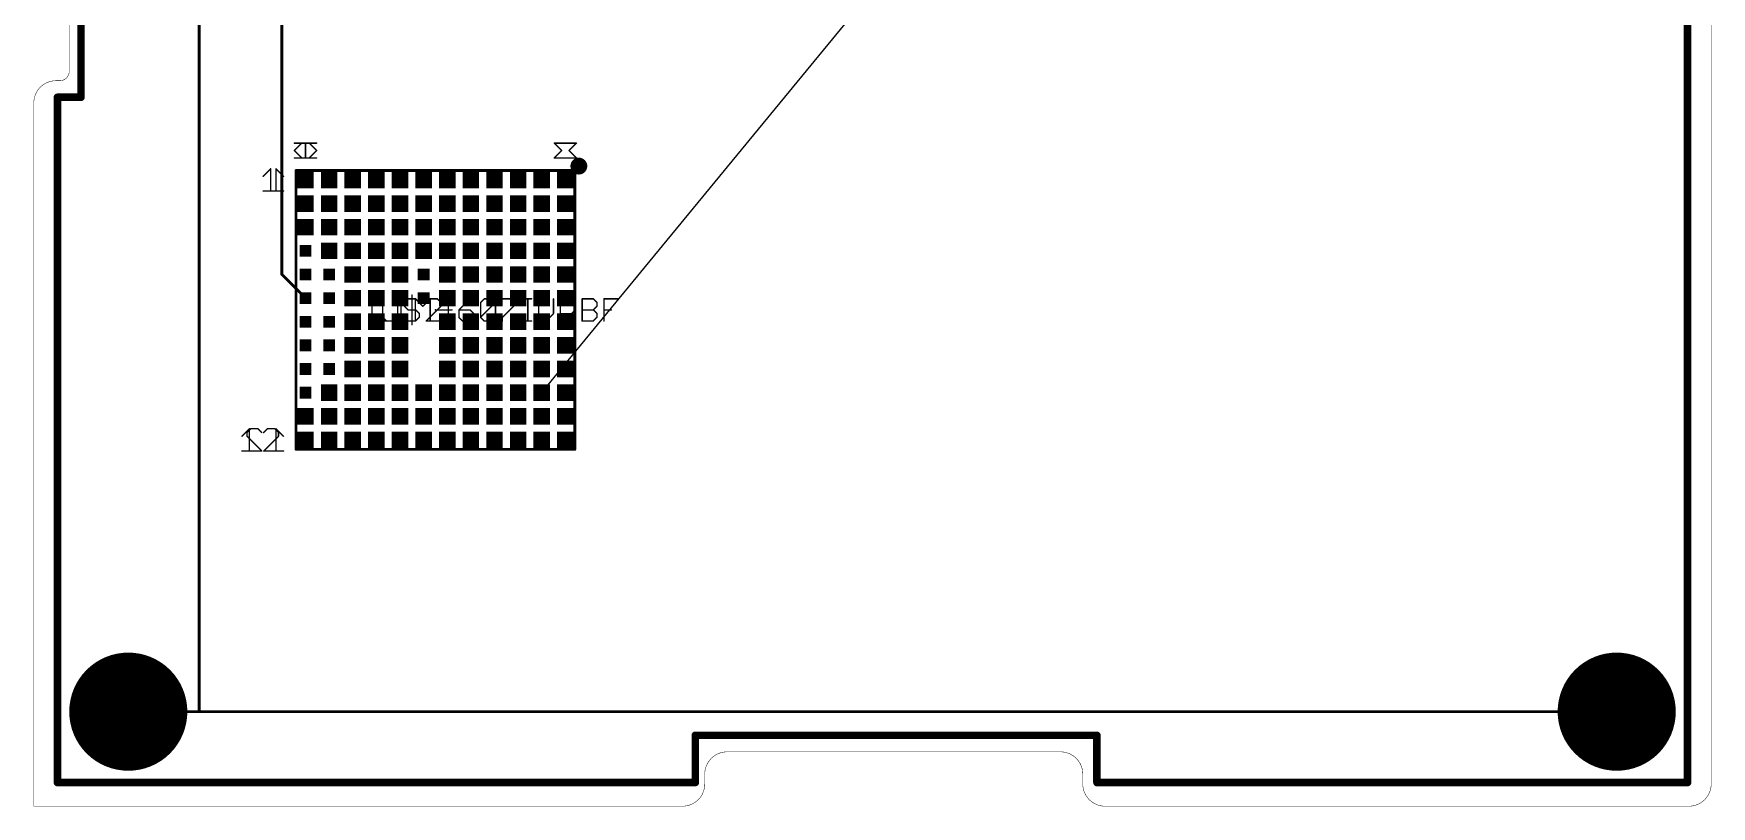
# Model space of a CAD drawing. Extents: x 0 to 90.2, y 0 to 95.9.
# Drawn here: x 0 to 90.2, y 0 to 41.5 of the extents above; entities that cross this region are included whole.
import ezdxf

# ---------------------------------------------------------------- set-up
doc = ezdxf.new("R2010")
doc.units = 0
for name, color, linetype in [('1', 22, 'CONTINUOUS'), ('17', 82, 'CONTINUOUS'), ('18', 82, 'CONTINUOUS'), ('19', 53, 'CONTINUOUS'), ('20', 7, 'CONTINUOUS'), ('22', 253, 'CONTINUOUS'), ('23', 7, 'CONTINUOUS'), ('25', 253, 'CONTINUOUS'), ('27', 253, 'CONTINUOUS'), ('41', 22, 'CONTINUOUS'), ('42', 175, 'CONTINUOUS'), ('44', 253, 'CONTINUOUS'), ('51', 253, 'CONTINUOUS')]:
    doc.layers.add(name, color=color, linetype=linetype)

# ---------------------------------------------------------------- blocks, each defined once
blk = doc.blocks.new('ROUNDP')
at = {"const_width": 0.5}
blk.add_lwpolyline([(0, -0.25, 1), (0, 0.25, 1), (0, -0.25)], format="xyb", dxfattribs=at)
blk = doc.blocks.new('RECT')
blk.add_solid([(-0.5, -0.5), (0.5, -0.5), (-0.5, 0.5), (0.5, 0.5)])
blk = doc.blocks.new('ROUNDV')
at = {"const_width": 0.5}
blk.add_lwpolyline([(0, -0.25, 1), (0, 0.25, 1), (0, -0.25)], format="xyb", dxfattribs=at)

msp = doc.modelspace()

# ---------------------------------------------------------------- linework, layer by layer
at = {"layer": '1', "const_width": 0.1524}
for points in [[(8.89, 5.08), (8.89, 90.805)], [(13.335, 56.515), (13.335, 28.575)], [(13.335, 28.575), (14.605, 27.305)], [(8.89, 5.08), (5.08, 5.08)], [(85.09, 5.08), (8.89, 5.08)]]:
    msp.add_lwpolyline(points, dxfattribs=at)
at = {"layer": '1', "const_width": 0.0762}
for points in [[(13.2969, 28.575, 1), (13.3731, 28.575)], [(13.3619, 28.6019, 1), (13.3081, 28.5481)], [(14.5781, 27.2781, 1), (14.6319, 27.3319)], [(5.08, 5.1181, 1), (5.08, 5.0419)], [(8.89, 5.1181, 1), (8.89, 5.0419)], [(8.8519, 5.08, 1), (8.9281, 5.08)], [(8.89, 5.0419, 1), (8.89, 5.1181)], [(85.09, 5.0419, 1), (85.09, 5.1181)]]:
    msp.add_lwpolyline(points, format="xyb", dxfattribs=at)
at = {"layer": '19'}
msp.add_line((27.305, 22.225), (77.47, 83.185), dxfattribs=at)
at = {"layer": '20', "const_width": 0.0254}
for points in [[(90.17, 94.6912), (90.17, 1.1938)], [(1.905, 56.388), (1.905, 39.497)], [(1.1938, 38.989), (1.397, 38.989)], [(0, 0), (0, 37.7952)], [(37.2618, 2.921), (55.1942, 2.921)], [(36.068, 1.7272), (36.068, 1.1938)], [(56.388, 1.7272), (56.388, 1.1938)], [(0, 0), (34.8742, 0)], [(57.5818, 0), (88.9762, 0)]]:
    msp.add_lwpolyline(points, dxfattribs=at)
at = {"layer": '20'}
for points, const_width in [([(1.1938, 38.989, 0.4142), (0, 37.7952)], 0.0254), ([(1.1938, 38.9954, 1), (1.1938, 38.9827)], 0.0127), ([(1.1938, 38.9827, 1), (1.1938, 38.9954)], 0.0127), ([(1.397, 38.989, 0.4142), (1.905, 39.497)], 0.0254), ([(1.397, 38.9954, 1), (1.397, 38.9827)], 0.0127), ([(1.397, 38.9827, 1), (1.397, 38.9954)], 0.0127), ([(1.9114, 39.497, 1), (1.8986, 39.497)], 0.0127), ([(1.8986, 39.497, 1), (1.9114, 39.497)], 0.0127), ([(0.0064, 37.7952, 1), (-0.0064, 37.7952)], 0.0127), ([(-0.0064, 37.7952, 1), (0.0064, 37.7952)], 0.0127), ([(37.2618, 2.921, 0.4142), (36.068, 1.7272)], 0.0254), ([(37.2618, 2.9274, 1), (37.2618, 2.9147)], 0.0127), ([(37.2618, 2.9147, 1), (37.2618, 2.9274)], 0.0127), ([(55.1942, 2.9274, 1), (55.1942, 2.9147)], 0.0127), ([(56.388, 1.7272, 0.4142), (55.1942, 2.921)], 0.0254), ([(55.1942, 2.9147, 1), (55.1942, 2.9274)], 0.0127), ([(34.8742, 0, 0.4142), (36.068, 1.1938)], 0.0254), ([(36.0744, 1.7272, 1), (36.0617, 1.7272)], 0.0127), ([(36.0617, 1.7272, 1), (36.0744, 1.7272)], 0.0127), ([(36.0744, 1.1938, 1), (36.0617, 1.1938)], 0.0127), ([(36.0617, 1.1938, 1), (36.0744, 1.1938)], 0.0127), ([(56.388, 1.1938, 0.4142), (57.5818, 0)], 0.0254), ([(56.3944, 1.7272, 1), (56.3817, 1.7272)], 0.0127), ([(56.3817, 1.7272, 1), (56.3944, 1.7272)], 0.0127), ([(56.3944, 1.1938, 1), (56.3817, 1.1938)], 0.0127), ([(56.3817, 1.1938, 1), (56.3944, 1.1938)], 0.0127), ([(88.9762, 0, 0.4142), (90.17, 1.1938)], 0.0254), ([(90.1763, 1.1938, 1), (90.1637, 1.1938)], 0.0127), ([(90.1637, 1.1938, 1), (90.1763, 1.1938)], 0.0127), ([(0, 0.0064, 1), (0, -0.0064)], 0.0127), ([(-0.0064, 0, 1), (0.0064, 0)], 0.0127), ([(34.8742, 0.0064, 1), (34.8742, -0.0064)], 0.0127), ([(34.8742, -0.0064, 1), (34.8742, 0.0064)], 0.0127), ([(57.5818, 0.0064, 1), (57.5818, -0.0064)], 0.0127), ([(57.5818, -0.0064, 1), (57.5818, 0.0064)], 0.0127), ([(88.9762, 0.0064, 1), (88.9762, -0.0064)], 0.0127), ([(88.9762, -0.0064, 1), (88.9762, 0.0064)], 0.0127)]:
    msp.add_lwpolyline(points, format="xyb", dxfattribs=dict(at, const_width=const_width))
at = {"layer": '22', "const_width": 0.0762}
for points in [[(14.8046, 35.6326), (14.0081, 35.6326)], [(14.6055, 34.8361), (14.6055, 35.6326)], [(15.2029, 35.2344), (14.8046, 35.6326)], [(14.8046, 34.8361), (15.2029, 35.2344)], [(29.1729, 35.6326), (27.9781, 35.6326)], [(28.7746, 35.2344), (29.1729, 35.6326)], [(29.1729, 34.8361), (28.7746, 35.2344)], [(13.4239, 33.8546), (13.0256, 34.2529)], [(13.0256, 34.2529), (13.0256, 33.0581)], [(14.0081, 34.8361), (14.8046, 34.8361)], [(27.9781, 34.8361), (29.1729, 34.8361)], [(13.4239, 33.0581), (12.6274, 33.0581)], [(11.458, 20.0838), (11.6571, 20.2829)], [(11.458, 19.8846), (11.458, 20.0838)], [(12.2545, 19.0881), (11.458, 19.8846)], [(11.6571, 20.2829), (12.0554, 20.2829)], [(12.0554, 20.2829), (12.2545, 20.0838)], [(13.4239, 19.8846), (13.0256, 20.2829)], [(13.0256, 20.2829), (13.0256, 19.0881)], [(11.458, 19.0881), (12.2545, 19.0881)], [(13.4239, 19.0881), (12.6274, 19.0881)]]:
    msp.add_lwpolyline(points, dxfattribs=at)
at = {"layer": '22', "const_width": 0.0381}
for points in [[(14.0081, 35.6517, 1), (14.0081, 35.6136)], [(14.6246, 35.6326, 1), (14.5865, 35.6326)], [(14.8181, 35.6461, 1), (14.7912, 35.6192)], [(14.8046, 35.6136, 1), (14.8046, 35.6517)], [(15.2164, 35.2209, 1), (15.1894, 35.2478)], [(15.1894, 35.2209, 1), (15.2164, 35.2478)], [(27.9781, 35.6517, 1), (27.9781, 35.6136)], [(28.7881, 35.2478, 1), (28.7612, 35.2209)], [(28.7612, 35.2478, 1), (28.7881, 35.2209)], [(29.1864, 35.6192, 1), (29.1594, 35.6461)], [(29.1729, 35.6136, 1), (29.1729, 35.6517)], [(13.0391, 34.2664, 1), (13.0122, 34.2394)], [(13.0447, 34.2529, 1), (13.0066, 34.2529)], [(14.0081, 34.8552, 1), (14.0081, 34.8171)], [(14.5865, 34.8361, 1), (14.6246, 34.8361)], [(14.7912, 34.8496, 1), (14.8181, 34.8226)], [(14.8046, 34.8171, 1), (14.8046, 34.8552)], [(27.9781, 34.8552, 1), (27.9781, 34.8171)], [(29.1594, 34.8226, 1), (29.1864, 34.8496)], [(29.1729, 34.8171, 1), (29.1729, 34.8552)], [(13.4104, 33.8412, 1), (13.4374, 33.8681)], [(12.6274, 33.0772, 1), (12.6274, 33.0391)], [(13.0066, 33.0581, 1), (13.0447, 33.0581)], [(13.4239, 33.0391, 1), (13.4239, 33.0772)], [(11.4445, 20.0973, 1), (11.4714, 20.0703)], [(11.477, 20.0838, 1), (11.4389, 20.0838)], [(11.4714, 19.8981, 1), (11.4445, 19.8712)], [(11.4389, 19.8846, 1), (11.477, 19.8846)], [(11.6571, 20.302, 1), (11.6571, 20.2639)], [(11.6706, 20.2694, 1), (11.6436, 20.2964)], [(12.0688, 20.2964, 1), (12.0419, 20.2694)], [(12.0554, 20.2639, 1), (12.0554, 20.302)], [(12.241, 20.0703, 1), (12.268, 20.0973)], [(13.0391, 20.2964, 1), (13.0122, 20.2694)], [(13.0447, 20.2829, 1), (13.0066, 20.2829)], [(13.4104, 19.8712, 1), (13.4374, 19.8981)], [(11.458, 19.1072, 1), (11.458, 19.0691)], [(12.241, 19.0746, 1), (12.268, 19.1016)], [(12.2545, 19.0691, 1), (12.2545, 19.1072)], [(12.6274, 19.1072, 1), (12.6274, 19.0691)], [(13.0066, 19.0881, 1), (13.0447, 19.0881)], [(13.4239, 19.0691, 1), (13.4239, 19.1072)]]:
    msp.add_lwpolyline(points, format="xyb", dxfattribs=at)
at = {"layer": '23'}
for p in [(21.59, 26.67), (5.08, 5.08), (85.09, 5.08)]:
    msp.add_point(p, dxfattribs=at)
at = {"layer": '25'}
for points, const_width in [([(14.0071, 35.2344), (14.4054, 35.6326)], 0.0762), ([(14.4054, 34.8361), (14.0071, 35.2344)], 0.0762), ([(14.4054, 35.6326), (15.2019, 35.6326)], 0.0762), ([(14.6045, 34.8361), (14.6045, 35.6326)], 0.0762), ([(28.3754, 35.2344), (27.9771, 35.6326)], 0.0762), ([(27.9771, 35.6326), (29.1719, 35.6326)], 0.0762), ([(27.9771, 34.8361), (28.3754, 35.2344)], 0.0762), ([(12.3317, 33.8546), (12.73, 34.2529)], 0.0762), ([(12.73, 34.2529), (12.73, 33.0581)], 0.0762), ([(15.2019, 34.8361), (14.4054, 34.8361)], 0.0762), ([(29.1719, 34.8361), (27.9771, 34.8361)], 0.0762), ([(14.732, 34.163), (14.097, 33.528)], 0.1524), ([(29.083, 34.163), (14.097, 34.163)], 0.1524), ([(14.097, 34.163), (14.097, 19.177)], 0.1524), ([(29.083, 19.177), (29.083, 34.163)], 0.1524), ([(12.3317, 33.0581), (13.1282, 33.0581)], 0.0762), ([(18.7579, 27.2679), (18.7579, 26.2722)], 0.0762), ([(19.5544, 26.2722), (19.5544, 27.2679)], 0.0762), ([(19.9273, 27.0688), (20.1264, 27.2679)], 0.0762), ([(19.9273, 26.8696), (19.9273, 27.0688)], 0.0762), ([(20.1264, 27.2679), (20.5247, 27.2679)], 0.0762), ([(20.3256, 27.4671), (20.3256, 25.874)], 0.0762), ([(20.5247, 27.2679), (20.7238, 27.0688)], 0.0762), ([(21.2958, 27.2679), (21.0967, 27.0688)], 0.0762), ([(21.6941, 27.2679), (21.2958, 27.2679)], 0.0762), ([(21.8932, 27.0688), (21.6941, 27.2679)], 0.0762), ([(21.8932, 26.8696), (21.8932, 27.0688)], 0.0762), ([(18.7579, 26.2722), (18.957, 26.0731)], 0.0762), ([(19.3553, 26.0731), (19.5544, 26.2722)], 0.0762), ([(20.1264, 26.6705), (19.9273, 26.8696)], 0.0762), ([(19.9273, 26.2722), (20.1264, 26.0731)], 0.0762), ([(20.5247, 26.6705), (20.1264, 26.6705)], 0.0762), ([(20.7238, 26.4714), (20.5247, 26.6705)], 0.0762), ([(20.5247, 26.0731), (20.7238, 26.2722)], 0.0762), ([(20.7238, 26.2722), (20.7238, 26.4714)], 0.0762), ([(21.0967, 26.0731), (21.8932, 26.8696)], 0.0762), ([(18.957, 26.0731), (19.3553, 26.0731)], 0.0762), ([(20.1264, 26.0731), (20.5247, 26.0731)], 0.0762), ([(21.8932, 26.0731), (21.0967, 26.0731)], 0.0762), ([(11.1887, 19.8846), (11.587, 20.2829)], 0.0762), ([(11.587, 20.2829), (11.587, 19.0881)], 0.0762), ([(12.5572, 20.2829), (12.3581, 20.0838)], 0.0762), ([(12.3581, 19.0881), (13.1546, 19.8846)], 0.0762), ([(12.9555, 20.2829), (12.5572, 20.2829)], 0.0762), ([(13.1546, 20.0838), (12.9555, 20.2829)], 0.0762), ([(13.1546, 19.8846), (13.1546, 20.0838)], 0.0762), ([(11.1887, 19.0881), (11.9852, 19.0881)], 0.0762), ([(13.1546, 19.0881), (12.3581, 19.0881)], 0.0762), ([(14.097, 19.177), (29.083, 19.177)], 0.1524)]:
    msp.add_lwpolyline(points, dxfattribs=dict(at, const_width=const_width))
for points, const_width in [([(14.0206, 35.2478, 1), (13.9936, 35.2209)], 0.0381), ([(13.9936, 35.2478, 1), (14.0206, 35.2209)], 0.0381), ([(14.4054, 35.6517, 1), (14.4054, 35.6136)], 0.0381), ([(14.4188, 35.6192, 1), (14.3919, 35.6461)], 0.0381), ([(14.6235, 35.6326, 1), (14.5854, 35.6326)], 0.0381), ([(15.2019, 35.6136, 1), (15.2019, 35.6517)], 0.0381), ([(27.9906, 35.6461, 1), (27.9636, 35.6192)], 0.0381), ([(27.9771, 35.6517, 1), (27.9771, 35.6136)], 0.0381), ([(28.3888, 35.2209, 1), (28.3619, 35.2478)], 0.0381), ([(28.3619, 35.2209, 1), (28.3888, 35.2478)], 0.0381), ([(29.1719, 35.6136, 1), (29.1719, 35.6517)], 0.0381), ([(12.749, 34.2529, 1), (12.7109, 34.2529)], 0.0381), ([(12.7434, 34.2394, 1), (12.7165, 34.2664)], 0.0381), ([(14.4054, 34.8552, 1), (14.4054, 34.8171)], 0.0381), ([(14.3919, 34.8226, 1), (14.4188, 34.8496)], 0.0381), ([(14.5854, 34.8361, 1), (14.6235, 34.8361)], 0.0381), ([(15.2019, 34.8171, 1), (15.2019, 34.8552)], 0.0381), ([(27.9771, 34.8552, 1), (27.9771, 34.8171)], 0.0381), ([(27.9636, 34.8496, 1), (27.9906, 34.8226)], 0.0381), ([(29.1719, 34.8171, 1), (29.1719, 34.8552)], 0.0381), ([(12.3182, 33.8681, 1), (12.3452, 33.8412)], 0.0381), ([(14.097, 34.2011, 1), (14.097, 34.1249)], 0.0762), ([(14.1351, 34.163, 1), (14.0589, 34.163)], 0.0762), ([(14.0701, 33.5549, 1), (14.1239, 33.5011)], 0.0762), ([(14.7589, 34.1361, 1), (14.7051, 34.1899)], 0.0762), ([(29.1211, 34.163, 1), (29.0449, 34.163)], 0.0762), ([(29.083, 34.1249, 1), (29.083, 34.2011)], 0.0762), ([(12.3317, 33.0772, 1), (12.3317, 33.0391)], 0.0381), ([(12.7109, 33.0581, 1), (12.749, 33.0581)], 0.0381), ([(13.1282, 33.0391, 1), (13.1282, 33.0772)], 0.0381), ([(18.7769, 27.2679, 1), (18.7388, 27.2679)], 0.0381), ([(19.5735, 27.2679, 1), (19.5354, 27.2679)], 0.0381), ([(19.9463, 27.0688, 1), (19.9082, 27.0688)], 0.0381), ([(19.9138, 27.0823, 1), (19.9408, 27.0553)], 0.0381), ([(20.1264, 27.287, 1), (20.1264, 27.2489)], 0.0381), ([(20.1399, 27.2544, 1), (20.113, 27.2814)], 0.0381), ([(20.3446, 27.4671, 1), (20.3065, 27.4671)], 0.0381), ([(20.5382, 27.2814, 1), (20.5112, 27.2544)], 0.0381), ([(20.5247, 27.2489, 1), (20.5247, 27.287)], 0.0381), ([(20.7104, 27.0553, 1), (20.7373, 27.0823)], 0.0381), ([(21.0832, 27.0823, 1), (21.1102, 27.0553)], 0.0381), ([(21.2958, 27.287, 1), (21.2958, 27.2489)], 0.0381), ([(21.3093, 27.2544, 1), (21.2824, 27.2814)], 0.0381), ([(21.7076, 27.2814, 1), (21.6806, 27.2544)], 0.0381), ([(21.6941, 27.2489, 1), (21.6941, 27.287)], 0.0381), ([(21.9123, 27.0688, 1), (21.8742, 27.0688)], 0.0381), ([(21.8798, 27.0553, 1), (21.9067, 27.0823)], 0.0381), ([(18.7714, 26.2857, 1), (18.7444, 26.2588)], 0.0381), ([(18.7388, 26.2722, 1), (18.7769, 26.2722)], 0.0381), ([(19.5354, 26.2722, 1), (19.5735, 26.2722)], 0.0381), ([(19.5679, 26.2588, 1), (19.541, 26.2857)], 0.0381), ([(19.9408, 26.8831, 1), (19.9138, 26.8562)], 0.0381), ([(19.9082, 26.8696, 1), (19.9463, 26.8696)], 0.0381), ([(19.9408, 26.2857, 1), (19.9138, 26.2588)], 0.0381), ([(20.1264, 26.6896, 1), (20.1264, 26.6515)], 0.0381), ([(20.113, 26.657, 1), (20.1399, 26.684)], 0.0381), ([(20.5382, 26.684, 1), (20.5112, 26.657)], 0.0381), ([(20.5247, 26.6515, 1), (20.5247, 26.6896)], 0.0381), ([(20.7429, 26.4714, 1), (20.7048, 26.4714)], 0.0381), ([(20.7048, 26.2722, 1), (20.7429, 26.2722)], 0.0381), ([(20.7104, 26.4579, 1), (20.7373, 26.4848)], 0.0381), ([(20.7373, 26.2588, 1), (20.7104, 26.2857)], 0.0381), ([(21.8742, 26.8696, 1), (21.9123, 26.8696)], 0.0381), ([(21.9067, 26.8562, 1), (21.8798, 26.8831)], 0.0381), ([(18.957, 26.0922, 1), (18.957, 26.0541)], 0.0381), ([(18.9436, 26.0596, 1), (18.9705, 26.0866)], 0.0381), ([(19.3418, 26.0866, 1), (19.3688, 26.0596)], 0.0381), ([(19.3553, 26.0541, 1), (19.3553, 26.0922)], 0.0381), ([(20.1264, 26.0922, 1), (20.1264, 26.0541)], 0.0381), ([(20.113, 26.0596, 1), (20.1399, 26.0866)], 0.0381), ([(20.3065, 25.874, 1), (20.3446, 25.874)], 0.0381), ([(20.5112, 26.0866, 1), (20.5382, 26.0596)], 0.0381), ([(20.5247, 26.0541, 1), (20.5247, 26.0922)], 0.0381), ([(21.0967, 26.0922, 1), (21.0967, 26.0541)], 0.0381), ([(21.0832, 26.0866, 1), (21.1102, 26.0596)], 0.0381), ([(21.8932, 26.0541, 1), (21.8932, 26.0922)], 0.0381), ([(11.1752, 19.8981, 1), (11.2022, 19.8712)], 0.0381), ([(11.606, 20.2829, 1), (11.5679, 20.2829)], 0.0381), ([(11.6004, 20.2694, 1), (11.5735, 20.2964)], 0.0381), ([(12.3446, 20.0973, 1), (12.3716, 20.0703)], 0.0381), ([(12.5572, 20.302, 1), (12.5572, 20.2639)], 0.0381), ([(12.5707, 20.2694, 1), (12.5438, 20.2964)], 0.0381), ([(12.969, 20.2964, 1), (12.942, 20.2694)], 0.0381), ([(12.9555, 20.2639, 1), (12.9555, 20.302)], 0.0381), ([(13.1737, 20.0838, 1), (13.1356, 20.0838)], 0.0381), ([(13.1356, 19.8846, 1), (13.1737, 19.8846)], 0.0381), ([(13.1412, 20.0703, 1), (13.1681, 20.0973)], 0.0381), ([(13.1681, 19.8712, 1), (13.1412, 19.8981)], 0.0381), ([(11.1887, 19.1072, 1), (11.1887, 19.0691)], 0.0381), ([(11.5679, 19.0881, 1), (11.606, 19.0881)], 0.0381), ([(11.9852, 19.0691, 1), (11.9852, 19.1072)], 0.0381), ([(12.3581, 19.1072, 1), (12.3581, 19.0691)], 0.0381), ([(12.3446, 19.1016, 1), (12.3716, 19.0746)], 0.0381), ([(13.1546, 19.0691, 1), (13.1546, 19.1072)], 0.0381), ([(14.097, 19.2151, 1), (14.097, 19.1389)], 0.0762), ([(14.0589, 19.177, 1), (14.1351, 19.177)], 0.0762), ([(29.0449, 19.177, 1), (29.1211, 19.177)], 0.0762), ([(29.083, 19.1389, 1), (29.083, 19.2151)], 0.0762)]:
    msp.add_lwpolyline(points, format="xyb", dxfattribs=dict(at, const_width=const_width))
at = {"layer": '27', "const_width": 0.0762}
for points in [[(18.1737, 27.2679), (18.1737, 26.0731)], [(19.3431, 27.2679), (20.1396, 27.2679)], [(19.7414, 26.0731), (19.7414, 27.2679)], [(20.5125, 26.0731), (20.5125, 27.2679)], [(20.5125, 27.2679), (20.9108, 26.8696)], [(20.9108, 26.8696), (21.309, 27.2679)], [(21.309, 27.2679), (21.309, 26.0731)], [(22.2793, 27.2679), (21.6819, 26.6705)], [(22.2793, 26.0731), (22.2793, 27.2679)], [(23.2496, 27.0688), (22.8513, 26.6705)], [(23.6478, 27.2679), (23.2496, 27.0688)], [(24.0207, 27.0688), (24.2198, 27.2679)], [(24.0207, 26.2722), (24.0207, 27.0688)], [(24.0207, 26.2722), (24.8172, 27.0688)], [(24.2198, 27.2679), (24.6181, 27.2679)], [(24.6181, 27.2679), (24.8172, 27.0688)], [(24.8172, 27.0688), (24.8172, 26.2722)], [(25.1901, 27.2679), (25.9866, 27.2679)], [(25.9866, 27.0688), (25.1901, 26.2722)], [(25.9866, 27.2679), (25.9866, 27.0688)], [(26.3595, 27.2679), (26.7578, 27.2679)], [(26.5586, 26.0731), (26.5586, 27.2679)], [(27.1391, 27.2679), (27.1391, 26.4714)], [(27.9356, 26.4714), (27.9356, 27.2679)], [(28.3085, 26.0731), (28.3085, 27.2679)], [(28.3085, 27.2679), (28.9059, 27.2679)], [(28.9059, 27.2679), (29.105, 27.0688)], [(29.105, 27.0688), (29.105, 26.6705)], [(29.4779, 26.0731), (29.4779, 27.2679)], [(29.4779, 27.2679), (30.0753, 27.2679)], [(30.0753, 27.2679), (30.2744, 27.0688)], [(30.2744, 27.0688), (30.2744, 26.8696)], [(30.6473, 26.0731), (30.6473, 27.2679)], [(30.6473, 27.2679), (31.4438, 27.2679)], [(21.6819, 26.6705), (22.4784, 26.6705)], [(22.8513, 26.6705), (22.8513, 26.2722)], [(23.4487, 26.6705), (22.8513, 26.6705)], [(22.8513, 26.2722), (23.0504, 26.0731)], [(23.6478, 26.4714), (23.4487, 26.6705)], [(23.4487, 26.0731), (23.6478, 26.2722)], [(23.6478, 26.2722), (23.6478, 26.4714)], [(24.2198, 26.0731), (24.0207, 26.2722)], [(24.8172, 26.2722), (24.6181, 26.0731)], [(25.1901, 26.2722), (25.1901, 26.0731)], [(27.1391, 26.4714), (27.5373, 26.0731)], [(27.5373, 26.0731), (27.9356, 26.4714)], [(28.9059, 26.4714), (28.3085, 26.4714)], [(29.105, 26.6705), (28.9059, 26.4714)], [(29.4779, 26.6705), (30.0753, 26.6705)], [(30.2744, 26.8696), (30.0753, 26.6705)], [(30.0753, 26.6705), (30.2744, 26.4714)], [(30.2744, 26.2722), (30.0753, 26.0731)], [(30.2744, 26.4714), (30.2744, 26.2722)], [(30.6473, 26.6705), (31.0455, 26.6705)], [(18.1737, 26.0731), (18.9702, 26.0731)], [(23.0504, 26.0731), (23.4487, 26.0731)], [(24.6181, 26.0731), (24.2198, 26.0731)], [(26.3595, 26.0731), (26.7578, 26.0731)], [(30.0753, 26.0731), (29.4779, 26.0731)]]:
    msp.add_lwpolyline(points, dxfattribs=at)
at = {"layer": '27', "const_width": 0.0381}
for points in [[(18.1928, 27.2679, 1), (18.1547, 27.2679)], [(19.3431, 27.287, 1), (19.3431, 27.2489)], [(19.7604, 27.2679, 1), (19.7223, 27.2679)], [(20.1396, 27.2489, 1), (20.1396, 27.287)], [(20.5315, 27.2679, 1), (20.4934, 27.2679)], [(20.526, 27.2814, 1), (20.499, 27.2544)], [(21.3281, 27.2679, 1), (21.29, 27.2679)], [(21.3225, 27.2544, 1), (21.2956, 27.2814)], [(22.2984, 27.2679, 1), (22.2603, 27.2679)], [(22.2928, 27.2544, 1), (22.2658, 27.2814)], [(23.241, 27.0858, 1), (23.2581, 27.0517)], [(23.263, 27.0553, 1), (23.2361, 27.0823)], [(23.6564, 27.2509, 1), (23.6393, 27.285)], [(24.0397, 27.0688, 1), (24.0016, 27.0688)], [(24.0072, 27.0823, 1), (24.0342, 27.0553)], [(24.2198, 27.287, 1), (24.2198, 27.2489)], [(24.2333, 27.2544, 1), (24.2063, 27.2814)], [(24.6316, 27.2814, 1), (24.6046, 27.2544)], [(24.6181, 27.2489, 1), (24.6181, 27.287)], [(24.8363, 27.0688, 1), (24.7982, 27.0688)], [(24.8307, 27.0553, 1), (24.8038, 27.0823)], [(24.8038, 27.0553, 1), (24.8307, 27.0823)], [(25.1901, 27.287, 1), (25.1901, 27.2489)], [(26.0057, 27.2679, 1), (25.9676, 27.2679)], [(25.9676, 27.0688, 1), (26.0057, 27.0688)], [(26.0001, 27.0553, 1), (25.9732, 27.0823)], [(25.9866, 27.2489, 1), (25.9866, 27.287)], [(26.3595, 27.287, 1), (26.3595, 27.2489)], [(26.5777, 27.2679, 1), (26.5396, 27.2679)], [(26.7578, 27.2489, 1), (26.7578, 27.287)], [(27.1581, 27.2679, 1), (27.12, 27.2679)], [(27.9547, 27.2679, 1), (27.9166, 27.2679)], [(28.3275, 27.2679, 1), (28.2894, 27.2679)], [(28.3085, 27.287, 1), (28.3085, 27.2489)], [(28.9194, 27.2814, 1), (28.8924, 27.2544)], [(28.9059, 27.2489, 1), (28.9059, 27.287)], [(29.1241, 27.0688, 1), (29.086, 27.0688)], [(29.0915, 27.0553, 1), (29.1185, 27.0823)], [(29.4969, 27.2679, 1), (29.4588, 27.2679)], [(29.4779, 27.287, 1), (29.4779, 27.2489)], [(30.0887, 27.2814, 1), (30.0618, 27.2544)], [(30.0753, 27.2489, 1), (30.0753, 27.287)], [(30.2935, 27.0688, 1), (30.2554, 27.0688)], [(30.2609, 27.0553, 1), (30.2879, 27.0823)], [(30.6663, 27.2679, 1), (30.6282, 27.2679)], [(30.6473, 27.287, 1), (30.6473, 27.2489)], [(31.4438, 27.2489, 1), (31.4438, 27.287)], [(20.8973, 26.8831, 1), (20.9242, 26.8562)], [(20.8973, 26.8562, 1), (20.9242, 26.8831)], [(21.6819, 26.6896, 1), (21.6819, 26.6515)], [(21.6684, 26.684, 1), (21.6954, 26.657)], [(22.4784, 26.6515, 1), (22.4784, 26.6896)], [(22.8703, 26.6705, 1), (22.8322, 26.6705)], [(22.8513, 26.6896, 1), (22.8513, 26.6515)], [(22.8378, 26.684, 1), (22.8648, 26.657)], [(22.8648, 26.2857, 1), (22.8378, 26.2588)], [(22.8322, 26.2722, 1), (22.8703, 26.2722)], [(23.4622, 26.684, 1), (23.4352, 26.657)], [(23.4487, 26.6515, 1), (23.4487, 26.6896)], [(23.6669, 26.4714, 1), (23.6288, 26.4714)], [(23.6288, 26.2722, 1), (23.6669, 26.2722)], [(23.6344, 26.4579, 1), (23.6613, 26.4848)], [(23.6613, 26.2588, 1), (23.6344, 26.2857)], [(24.0016, 26.2722, 1), (24.0397, 26.2722)], [(24.0342, 26.2857, 1), (24.0072, 26.2588)], [(24.0072, 26.2857, 1), (24.0342, 26.2588)], [(24.7982, 26.2722, 1), (24.8363, 26.2722)], [(24.8307, 26.2588, 1), (24.8038, 26.2857)], [(25.2091, 26.2722, 1), (25.171, 26.2722)], [(25.1766, 26.2857, 1), (25.2036, 26.2588)], [(27.1525, 26.4848, 1), (27.1256, 26.4579)], [(27.12, 26.4714, 1), (27.1581, 26.4714)], [(27.9166, 26.4714, 1), (27.9547, 26.4714)], [(27.9491, 26.4579, 1), (27.9222, 26.4848)], [(28.3085, 26.4904, 1), (28.3085, 26.4523)], [(28.8924, 26.4848, 1), (28.9194, 26.4579)], [(28.9059, 26.4523, 1), (28.9059, 26.4904)], [(29.086, 26.6705, 1), (29.1241, 26.6705)], [(29.1185, 26.657, 1), (29.0915, 26.684)], [(29.4779, 26.6896, 1), (29.4779, 26.6515)], [(30.0887, 26.684, 1), (30.0618, 26.657)], [(30.0618, 26.684, 1), (30.0887, 26.657)], [(30.0753, 26.6515, 1), (30.0753, 26.6896)], [(30.2554, 26.8696, 1), (30.2935, 26.8696)], [(30.2935, 26.4714, 1), (30.2554, 26.4714)], [(30.2554, 26.2722, 1), (30.2935, 26.2722)], [(30.2879, 26.8562, 1), (30.2609, 26.8831)], [(30.2609, 26.4579, 1), (30.2879, 26.4848)], [(30.2879, 26.2588, 1), (30.2609, 26.2857)], [(30.6473, 26.6896, 1), (30.6473, 26.6515)], [(31.0455, 26.6515, 1), (31.0455, 26.6896)], [(18.1737, 26.0922, 1), (18.1737, 26.0541)], [(18.1547, 26.0731, 1), (18.1928, 26.0731)], [(18.9702, 26.0541, 1), (18.9702, 26.0922)], [(19.7223, 26.0731, 1), (19.7604, 26.0731)], [(20.4934, 26.0731, 1), (20.5315, 26.0731)], [(21.29, 26.0731, 1), (21.3281, 26.0731)], [(22.2603, 26.0731, 1), (22.2984, 26.0731)], [(23.0504, 26.0922, 1), (23.0504, 26.0541)], [(23.037, 26.0596, 1), (23.0639, 26.0866)], [(23.4352, 26.0866, 1), (23.4622, 26.0596)], [(23.4487, 26.0541, 1), (23.4487, 26.0922)], [(24.2198, 26.0922, 1), (24.2198, 26.0541)], [(24.2063, 26.0596, 1), (24.2333, 26.0866)], [(24.6046, 26.0866, 1), (24.6316, 26.0596)], [(24.6181, 26.0541, 1), (24.6181, 26.0922)], [(25.171, 26.0731, 1), (25.2091, 26.0731)], [(26.3595, 26.0922, 1), (26.3595, 26.0541)], [(26.5396, 26.0731, 1), (26.5777, 26.0731)], [(26.7578, 26.0541, 1), (26.7578, 26.0922)], [(27.5239, 26.0866, 1), (27.5508, 26.0596)], [(27.5239, 26.0596, 1), (27.5508, 26.0866)], [(28.2894, 26.0731, 1), (28.3275, 26.0731)], [(29.4779, 26.0922, 1), (29.4779, 26.0541)], [(29.4588, 26.0731, 1), (29.4969, 26.0731)], [(30.0618, 26.0866, 1), (30.0887, 26.0596)], [(30.0753, 26.0541, 1), (30.0753, 26.0922)], [(30.6282, 26.0731, 1), (30.6663, 26.0731)]]:
    msp.add_lwpolyline(points, format="xyb", dxfattribs=at)
at = {"layer": '41', "const_width": 0.4064}
for points in [[(88.9, 1.27), (88.9, 94.615)], [(2.54, 58.42), (2.54, 38.1)], [(1.27, 38.1), (1.27, 1.27)], [(2.54, 38.1), (1.27, 38.1)], [(35.56, 1.27), (35.56, 3.81)], [(35.56, 3.81), (57.15, 3.81)], [(57.15, 3.81), (57.15, 1.27)], [(1.27, 1.27), (35.56, 1.27)], [(57.15, 1.27), (88.9, 1.27)]]:
    msp.add_lwpolyline(points, dxfattribs=at)
at = {"layer": '41', "const_width": 0.2032}
for points in [[(1.3716, 38.1, 1), (1.1684, 38.1)], [(1.27, 38.2016, 1), (1.27, 37.9984)], [(2.4384, 38.1, 1), (2.6416, 38.1)], [(2.54, 37.9984, 1), (2.54, 38.2016)], [(35.6616, 3.81, 1), (35.4584, 3.81)], [(35.56, 3.9116, 1), (35.56, 3.7084)], [(57.2516, 3.81, 1), (57.0484, 3.81)], [(57.15, 3.7084, 1), (57.15, 3.9116)], [(1.27, 1.3716, 1), (1.27, 1.1684)], [(1.1684, 1.27, 1), (1.3716, 1.27)], [(35.4584, 1.27, 1), (35.6616, 1.27)], [(35.56, 1.1684, 1), (35.56, 1.3716)], [(57.15, 1.3716, 1), (57.15, 1.1684)], [(57.0484, 1.27, 1), (57.2516, 1.27)], [(88.7984, 1.27, 1), (89.0016, 1.27)], [(88.9, 1.1684, 1), (88.9, 1.3716)]]:
    msp.add_lwpolyline(points, format="xyb", dxfattribs=at)
at = {"layer": '42', "const_width": 0.4064}
for points in [[(88.9, 1.27), (88.9, 94.615)], [(2.54, 58.42), (2.54, 38.1)], [(1.27, 38.1), (1.27, 1.27)], [(2.54, 38.1), (1.27, 38.1)], [(35.56, 1.27), (35.56, 3.81)], [(35.56, 3.81), (57.15, 3.81)], [(57.15, 3.81), (57.15, 1.27)], [(1.27, 1.27), (35.56, 1.27)], [(57.15, 1.27), (88.9, 1.27)]]:
    msp.add_lwpolyline(points, dxfattribs=at)
at = {"layer": '42', "const_width": 0.2032}
for points in [[(1.3716, 38.1, 1), (1.1684, 38.1)], [(1.27, 38.2016, 1), (1.27, 37.9984)], [(2.4384, 38.1, 1), (2.6416, 38.1)], [(2.54, 37.9984, 1), (2.54, 38.2016)], [(35.6616, 3.81, 1), (35.4584, 3.81)], [(35.56, 3.9116, 1), (35.56, 3.7084)], [(57.2516, 3.81, 1), (57.0484, 3.81)], [(57.15, 3.7084, 1), (57.15, 3.9116)], [(1.27, 1.3716, 1), (1.27, 1.1684)], [(1.1684, 1.27, 1), (1.3716, 1.27)], [(35.4584, 1.27, 1), (35.6616, 1.27)], [(35.56, 1.1684, 1), (35.56, 1.3716)], [(57.15, 1.3716, 1), (57.15, 1.1684)], [(57.0484, 1.27, 1), (57.2516, 1.27)], [(88.7984, 1.27, 1), (89.0016, 1.27)], [(88.9, 1.1684, 1), (88.9, 1.3716)]]:
    msp.add_lwpolyline(points, format="xyb", dxfattribs=at)
at = {"layer": '44'}
for centre, radius in [((29.3, 34.4), 0.25), ((5.08, 5.08), 1.5875), ((85.09, 5.08), 1.5875)]:
    msp.add_circle(centre, radius, dxfattribs=at)
at = {"layer": '51', "const_width": 0.0762}
for points in [[(14.0071, 35.2344), (14.4054, 35.6326)], [(14.4054, 34.8361), (14.0071, 35.2344)], [(14.4054, 35.6326), (15.2019, 35.6326)], [(14.6045, 34.8361), (14.6045, 35.6326)], [(28.3754, 35.2344), (27.9771, 35.6326)], [(27.9771, 35.6326), (29.1719, 35.6326)], [(27.9771, 34.8361), (28.3754, 35.2344)], [(12.3317, 33.8546), (12.73, 34.2529)], [(12.73, 34.2529), (12.73, 33.0581)], [(15.2019, 34.8361), (14.4054, 34.8361)], [(29.1719, 34.8361), (27.9771, 34.8361)], [(12.3317, 33.0581), (13.1282, 33.0581)], [(11.1887, 19.8846), (11.587, 20.2829)], [(11.587, 20.2829), (11.587, 19.0881)], [(12.5572, 20.2829), (12.3581, 20.0838)], [(12.3581, 19.0881), (13.1546, 19.8846)], [(12.9555, 20.2829), (12.5572, 20.2829)], [(13.1546, 20.0838), (12.9555, 20.2829)], [(13.1546, 19.8846), (13.1546, 20.0838)], [(11.1887, 19.0881), (11.9852, 19.0881)], [(13.1546, 19.0881), (12.3581, 19.0881)]]:
    msp.add_lwpolyline(points, dxfattribs=at)
at = {"layer": '51', "const_width": 0.0381}
for points in [[(14.0206, 35.2478, 1), (13.9936, 35.2209)], [(13.9936, 35.2478, 1), (14.0206, 35.2209)], [(14.4054, 35.6517, 1), (14.4054, 35.6136)], [(14.4188, 35.6192, 1), (14.3919, 35.6461)], [(14.6235, 35.6326, 1), (14.5854, 35.6326)], [(15.2019, 35.6136, 1), (15.2019, 35.6517)], [(27.9906, 35.6461, 1), (27.9636, 35.6192)], [(27.9771, 35.6517, 1), (27.9771, 35.6136)], [(28.3888, 35.2209, 1), (28.3619, 35.2478)], [(28.3619, 35.2209, 1), (28.3888, 35.2478)], [(29.1719, 35.6136, 1), (29.1719, 35.6517)], [(12.749, 34.2529, 1), (12.7109, 34.2529)], [(12.7434, 34.2394, 1), (12.7165, 34.2664)], [(14.4054, 34.8552, 1), (14.4054, 34.8171)], [(14.3919, 34.8226, 1), (14.4188, 34.8496)], [(14.5854, 34.8361, 1), (14.6235, 34.8361)], [(15.2019, 34.8171, 1), (15.2019, 34.8552)], [(27.9771, 34.8552, 1), (27.9771, 34.8171)], [(27.9636, 34.8496, 1), (27.9906, 34.8226)], [(29.1719, 34.8171, 1), (29.1719, 34.8552)], [(12.3182, 33.8681, 1), (12.3452, 33.8412)], [(12.3317, 33.0772, 1), (12.3317, 33.0391)], [(12.7109, 33.0581, 1), (12.749, 33.0581)], [(13.1282, 33.0391, 1), (13.1282, 33.0772)], [(11.1752, 19.8981, 1), (11.2022, 19.8712)], [(11.606, 20.2829, 1), (11.5679, 20.2829)], [(11.6004, 20.2694, 1), (11.5735, 20.2964)], [(12.3446, 20.0973, 1), (12.3716, 20.0703)], [(12.5572, 20.302, 1), (12.5572, 20.2639)], [(12.5707, 20.2694, 1), (12.5438, 20.2964)], [(12.969, 20.2964, 1), (12.942, 20.2694)], [(12.9555, 20.2639, 1), (12.9555, 20.302)], [(13.1737, 20.0838, 1), (13.1356, 20.0838)], [(13.1356, 19.8846, 1), (13.1737, 19.8846)], [(13.1412, 20.0703, 1), (13.1681, 20.0973)], [(13.1681, 19.8712, 1), (13.1412, 19.8981)], [(11.1887, 19.1072, 1), (11.1887, 19.0691)], [(11.5679, 19.0881, 1), (11.606, 19.0881)], [(11.9852, 19.0691, 1), (11.9852, 19.1072)], [(12.3581, 19.1072, 1), (12.3581, 19.0691)], [(12.3446, 19.1016, 1), (12.3716, 19.0746)], [(13.1546, 19.0691, 1), (13.1546, 19.1072)]]:
    msp.add_lwpolyline(points, format="xyb", dxfattribs=at)

# ---------------------------------------------------------------- block references
at = {"layer": '1'}
for p, xscale, yscale in [((14.605, 33.655), 0.889, 0.889), ((15.875, 33.655), 0.889, 0.889), ((17.145, 33.655), 0.889, 0.889), ((18.415, 33.655), 0.889, 0.889), ((19.685, 33.655), 0.889, 0.889), ((20.955, 33.655), 0.889, 0.889), ((22.225, 33.655), 0.889, 0.889), ((23.495, 33.655), 0.889, 0.889), ((24.765, 33.655), 0.889, 0.889), ((26.035, 33.655), 0.889, 0.889), ((27.305, 33.655), 0.889, 0.889), ((28.575, 33.655), 0.889, 0.889), ((14.605, 32.385), 0.889, 0.889), ((15.875, 32.385), 0.889, 0.889), ((17.145, 32.385), 0.889, 0.889), ((18.415, 32.385), 0.889, 0.889), ((19.685, 32.385), 0.889, 0.889), ((20.955, 32.385), 0.889, 0.889), ((22.225, 32.385), 0.889, 0.889), ((23.495, 32.385), 0.889, 0.889), ((24.765, 32.385), 0.889, 0.889), ((26.035, 32.385), 0.889, 0.889), ((27.305, 32.385), 0.889, 0.889), ((28.575, 32.385), 0.889, 0.889), ((14.605, 31.115), 0.889, 0.889), ((15.875, 31.115), 0.889, 0.889), ((17.145, 31.115), 0.889, 0.889), ((18.415, 31.115), 0.889, 0.889), ((19.685, 31.115), 0.889, 0.889), ((20.955, 31.115), 0.889, 0.889), ((22.225, 31.115), 0.889, 0.889), ((23.495, 31.115), 0.889, 0.889), ((24.765, 31.115), 0.889, 0.889), ((26.035, 31.115), 0.889, 0.889), ((27.305, 31.115), 0.889, 0.889), ((28.575, 31.115), 0.889, 0.889), ((14.605, 29.845), 0.635, 0.635), ((15.875, 29.845), 0.889, 0.889), ((17.145, 29.845), 0.889, 0.889), ((18.415, 29.845), 0.889, 0.889), ((19.685, 29.845), 0.889, 0.889), ((20.955, 29.845), 0.889, 0.889), ((22.225, 29.845), 0.889, 0.889), ((23.495, 29.845), 0.889, 0.889), ((24.765, 29.845), 0.889, 0.889), ((26.035, 29.845), 0.889, 0.889), ((27.305, 29.845), 0.889, 0.889), ((28.575, 29.845), 0.889, 0.889), ((14.605, 28.575), 0.635, 0.635), ((15.875, 28.575), 0.635, 0.635), ((17.145, 28.575), 0.889, 0.889), ((18.415, 28.575), 0.889, 0.889), ((19.685, 28.575), 0.889, 0.889), ((20.955, 28.575), 0.635, 0.635), ((22.225, 28.575), 0.889, 0.889), ((23.495, 28.575), 0.889, 0.889), ((24.765, 28.575), 0.889, 0.889), ((26.035, 28.575), 0.889, 0.889), ((27.305, 28.575), 0.889, 0.889), ((28.575, 28.575), 0.889, 0.889), ((14.605, 27.305), 0.635, 0.635), ((15.875, 27.305), 0.635, 0.635), ((17.145, 27.305), 0.889, 0.889), ((18.415, 27.305), 0.889, 0.889), ((19.685, 27.305), 0.889, 0.889), ((20.955, 27.305), 0.635, 0.635), ((22.225, 27.305), 0.889, 0.889), ((23.495, 27.305), 0.889, 0.889), ((24.765, 27.305), 0.889, 0.889), ((26.035, 27.305), 0.889, 0.889), ((27.305, 27.305), 0.889, 0.889), ((28.575, 27.305), 0.889, 0.889), ((14.605, 26.035), 0.635, 0.635), ((15.875, 26.035), 0.635, 0.635), ((17.145, 26.035), 0.889, 0.889), ((18.415, 26.035), 0.889, 0.889), ((19.685, 26.035), 0.889, 0.889), ((22.225, 26.035), 0.889, 0.889), ((23.495, 26.035), 0.889, 0.889), ((24.765, 26.035), 0.889, 0.889), ((26.035, 26.035), 0.889, 0.889), ((27.305, 26.035), 0.889, 0.889), ((28.575, 26.035), 0.889, 0.889), ((14.605, 24.765), 0.635, 0.635), ((15.875, 24.765), 0.635, 0.635), ((17.145, 24.765), 0.889, 0.889), ((18.415, 24.765), 0.889, 0.889), ((19.685, 24.765), 0.889, 0.889), ((22.225, 24.765), 0.889, 0.889), ((23.495, 24.765), 0.889, 0.889), ((24.765, 24.765), 0.889, 0.889), ((26.035, 24.765), 0.889, 0.889), ((27.305, 24.765), 0.889, 0.889), ((28.575, 24.765), 0.889, 0.889), ((14.605, 23.495), 0.635, 0.635), ((15.875, 23.495), 0.635, 0.635), ((17.145, 23.495), 0.889, 0.889), ((18.415, 23.495), 0.889, 0.889), ((19.685, 23.495), 0.889, 0.889), ((22.225, 23.495), 0.889, 0.889), ((23.495, 23.495), 0.889, 0.889), ((24.765, 23.495), 0.889, 0.889), ((26.035, 23.495), 0.889, 0.889), ((27.305, 23.495), 0.889, 0.889), ((28.575, 23.495), 0.889, 0.889), ((15.875, 22.225), 0.889, 0.889), ((17.145, 22.225), 0.889, 0.889), ((18.415, 22.225), 0.889, 0.889), ((19.685, 22.225), 0.889, 0.889), ((20.955, 22.225), 0.889, 0.889), ((22.225, 22.225), 0.889, 0.889), ((23.495, 22.225), 0.889, 0.889), ((24.765, 22.225), 0.889, 0.889), ((26.035, 22.225), 0.889, 0.889), ((27.305, 22.225), 0.889, 0.889), ((28.575, 22.225), 0.889, 0.889), ((14.605, 22.225), 0.635, 0.635), ((14.605, 20.955), 0.889, 0.889), ((15.875, 20.955), 0.889, 0.889), ((17.145, 20.955), 0.889, 0.889), ((18.415, 20.955), 0.889, 0.889), ((19.685, 20.955), 0.889, 0.889), ((20.955, 20.955), 0.889, 0.889), ((22.225, 20.955), 0.889, 0.889), ((23.495, 20.955), 0.889, 0.889), ((24.765, 20.955), 0.889, 0.889), ((26.035, 20.955), 0.889, 0.889), ((27.305, 20.955), 0.889, 0.889), ((28.575, 20.955), 0.889, 0.889), ((14.605, 19.685), 0.889, 0.889), ((15.875, 19.685), 0.889, 0.889), ((17.145, 19.685), 0.889, 0.889), ((18.415, 19.685), 0.889, 0.889), ((19.685, 19.685), 0.889, 0.889), ((20.955, 19.685), 0.889, 0.889), ((22.225, 19.685), 0.889, 0.889), ((23.495, 19.685), 0.889, 0.889), ((24.765, 19.685), 0.889, 0.889), ((26.035, 19.685), 0.889, 0.889), ((27.305, 19.685), 0.889, 0.889), ((28.575, 19.685), 0.889, 0.889)]:
    msp.add_blockref('RECT', p, dxfattribs=dict(at, xscale=xscale, yscale=yscale))
at = {"layer": '17', "xscale": 6.35, "yscale": 6.35, "rotation": 90}
for p in [(5.08, 5.08), (5.08, 5.08), (5.08, 5.08), (5.08, 5.08), (5.08, 5.08), (5.08, 5.08), (85.09, 5.08), (85.09, 5.08), (85.09, 5.08), (85.09, 5.08), (85.09, 5.08), (85.09, 5.08)]:
    msp.add_blockref('ROUNDP', p, dxfattribs=at)
at = {"layer": '18', "xscale": 0.9064, "yscale": 0.9064}
msp.add_blockref('ROUNDV', (29.3, 34.4), dxfattribs=at)
msp.add_blockref('ROUNDV', (29.3, 34.4), dxfattribs=at)
msp.add_blockref('ROUNDV', (29.3, 34.4), dxfattribs=at)
msp.add_blockref('ROUNDV', (29.3, 34.4), dxfattribs=at)
msp.add_blockref('ROUNDV', (29.3, 34.4), dxfattribs=at)
msp.add_blockref('ROUNDV', (29.3, 34.4), dxfattribs=at)

doc.saveas('drawing.dxf')
